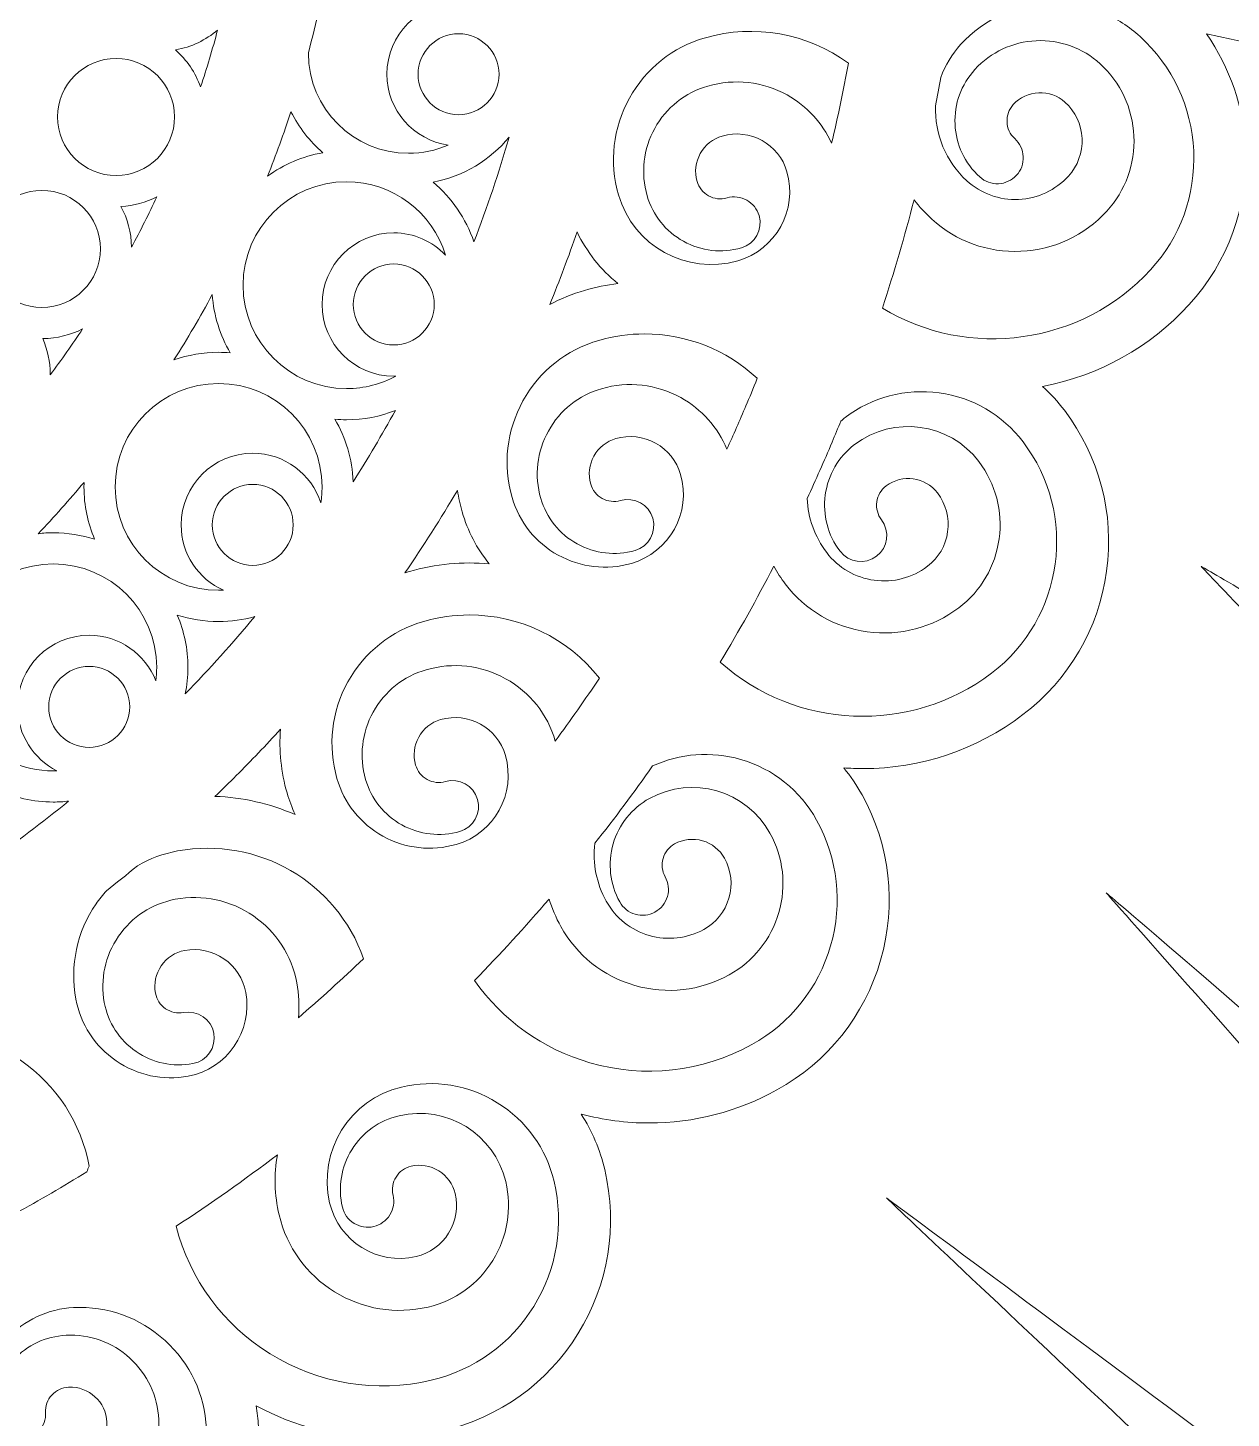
# Model space of a CAD drawing. Header units: millimetres. Extents: x -1647 to 2455, y -685 to 37.
# Drawn here: x 1346.9 to 1462.7, y -486.7 to -352.9 of the extents above; entities that cross this region are included whole.
import ezdxf

# ---------------------------------------------------------------- set-up
doc = ezdxf.new("R2010")
doc.units = ezdxf.units.MM
doc.header["$MEASUREMENT"] = 0
doc.layers.add('Layer 5', color=7, linetype='Continuous')

msp = doc.modelspace()

# ---------------------------------------------------------------- linework, layer by layer
at = {"layer": 'Layer 5', "lineweight": 0}
for points, knots in [([(1383.56, -345.77), (1387.63, -345.77), (1391.12, -348.31), (1392.52, -351.89), (1391.37, -351.02), (1389.94, -350.5), (1388.39, -350.5), (1384.59, -350.5), (1381.5, -353.59), (1381.5, -357.39), (1381.5, -360.86), (1384.07, -363.72), (1387.39, -364.21), (1386.22, -364.72), (1384.92, -365), (1383.56, -365), (1378.26, -365), (1373.94, -360.69), (1373.94, -355.38), (1373.94, -355.37), (1373.94, -355.35), (1373.94, -355.34), (1374.33, -353.9), (1374.69, -352.44), (1375.01, -350.98), (1376.62, -347.89), (1379.85, -345.77), (1383.56, -345.77)], [0, 0, 0, 0, 1, 1, 1, 2, 2, 2, 3, 3, 3, 4, 4, 4, 5, 5, 5, 6, 6, 6, 7, 7, 7, 8, 8, 8, 9, 9, 9, 9]), ([(1429.17, -379.89), (1430.3, -376.45), (1431.32, -372.96), (1432.22, -369.48), (1432.73, -370.14), (1433.3, -370.76), (1433.92, -371.33), (1436.27, -373.47), (1439.32, -374.58), (1442.5, -374.43), (1445.68, -374.29), (1448.62, -372.91), (1450.76, -370.57), (1452.57, -368.59), (1453.49, -366.02), (1453.37, -363.35), (1453.25, -360.67), (1452.1, -358.2), (1450.12, -356.39), (1448.43, -354.85), (1446.25, -354.07), (1443.98, -354.17), (1441.7, -354.27), (1439.61, -355.26), (1438.07, -356.94), (1436.75, -358.38), (1436.07, -360.25), (1436.16, -362.21), (1436.25, -364.16), (1437.09, -365.96), (1438.54, -367.28), (1439.03, -367.73), (1439.67, -367.96), (1440.34, -367.93), (1441, -367.9), (1441.62, -367.61), (1442.07, -367.12), (1442.52, -366.63), (1442.75, -365.99), (1442.72, -365.32), (1442.69, -364.66), (1442.4, -364.04), (1441.91, -363.59), (1441.45, -363.17), (1441.18, -362.6), (1441.16, -361.98), (1441.13, -361.36), (1441.34, -360.77), (1441.76, -360.31), (1442.4, -359.61), (1443.27, -359.21), (1444.21, -359.17), (1445.14, -359.12), (1446.05, -359.45), (1446.74, -360.08), (1447.74, -360.99), (1448.32, -362.23), (1448.38, -363.57), (1448.44, -364.92), (1447.97, -366.2), (1447.07, -367.2), (1445.82, -368.56), (1444.12, -369.36), (1442.27, -369.44), (1440.43, -369.53), (1438.66, -368.88), (1437.29, -367.64), (1435.27, -365.79), (1434.18, -363.17), (1434.29, -360.42), (1434.46, -359.53), (1434.64, -358.62), (1434.8, -357.71), (1435.22, -356.53), (1435.86, -355.46), (1436.7, -354.54), (1438.97, -352.05), (1442.21, -350.61), (1445.59, -350.57), (1447.14, -350.86), (1448.74, -351.17), (1450.4, -351.5), (1451.71, -352.04), (1452.91, -352.8), (1453.96, -353.76), (1457.09, -356.62), (1458.92, -360.53), (1459.12, -364.77), (1459.31, -369.01), (1457.84, -373.08), (1454.97, -376.21), (1448.4, -383.41), (1437.43, -384.93), (1429.17, -379.89)], [0, 0, 0, 0, 1, 1, 1, 2, 2, 2, 3, 3, 3, 4, 4, 4, 5, 5, 5, 6, 6, 6, 7, 7, 7, 8, 8, 8, 9, 9, 9, 10, 10, 10, 11, 11, 11, 12, 12, 12, 13, 13, 13, 14, 14, 14, 15, 15, 15, 16, 16, 16, 17, 17, 17, 18, 18, 18, 19, 19, 19, 20, 20, 20, 21, 21, 21, 22, 22, 22, 23, 23, 23, 24, 24, 24, 25, 25, 25, 26, 26, 26, 27, 27, 27, 28, 28, 28, 29, 29, 29, 30, 30, 30, 31, 31, 31, 31]), ([(1365.21, -353.14), (1364.72, -354.99), (1364.17, -356.82), (1363.57, -358.62), (1363.08, -357.24), (1362.24, -356.01), (1361.16, -355.05), (1362.69, -354.78), (1364.08, -354.11), (1365.21, -353.14)], [0, 0, 0, 0, 1, 1, 1, 2, 2, 2, 3, 3, 3, 3]), ([(1404.83, -359.71), (1406.41, -356.85), (1409, -354.78), (1412.14, -353.88), (1416.85, -352.53), (1421.95, -353.44), (1425.91, -356.33), (1425.43, -358.92), (1424.89, -361.5), (1424.29, -364.04), (1423.41, -362.08), (1421.92, -360.46), (1420.01, -359.39), (1417.66, -358.1), (1414.95, -357.79), (1412.37, -358.53), (1410.19, -359.16), (1408.37, -360.61), (1407.27, -362.6), (1406.17, -364.59), (1405.91, -366.9), (1406.54, -369.09), (1407.08, -370.96), (1408.32, -372.52), (1410.03, -373.47), (1411.74, -374.41), (1413.72, -374.64), (1415.6, -374.1), (1416.92, -373.72), (1417.69, -372.33), (1417.31, -371), (1417.13, -370.36), (1416.7, -369.83), (1416.12, -369.51), (1415.53, -369.18), (1414.86, -369.11), (1414.22, -369.29), (1413.62, -369.46), (1412.99, -369.39), (1412.45, -369.09), (1411.91, -368.79), (1411.52, -368.3), (1411.34, -367.7), (1411.08, -366.8), (1411.19, -365.84), (1411.65, -365.02), (1412.1, -364.2), (1412.85, -363.6), (1413.76, -363.34), (1416.43, -362.57), (1419.22, -364.12), (1419.99, -366.78), (1421.04, -370.45), (1418.92, -374.29), (1415.25, -375.34), (1410.34, -376.76), (1405.19, -373.91), (1403.78, -369), (1403.78, -369), (1403.78, -369), (1403.78, -369), (1402.88, -365.86), (1403.25, -362.56), (1404.83, -359.71)], [0, 0, 0, 0, 1, 1, 1, 2, 2, 2, 3, 3, 3, 4, 4, 4, 5, 5, 5, 6, 6, 6, 7, 7, 7, 8, 8, 8, 9, 9, 9, 10, 10, 10, 11, 11, 11, 12, 12, 12, 13, 13, 13, 14, 14, 14, 15, 15, 15, 16, 16, 16, 17, 17, 17, 18, 18, 18, 19, 19, 19, 20, 20, 20, 21, 21, 21, 21]), ([(1491.53, -509.98), (1489.81, -510.39), (1488.48, -509.99), (1486.94, -508.61), (1482.51, -504.65), (1429.56, -465.51), (1429.56, -465.51), (1429.56, -465.51), (1471.46, -505.15), (1478, -510.83), (1478.98, -511.67), (1478.98, -511.67), (1478.52, -512.41), (1478.23, -512.88), (1478, -513.33), (1477.77, -513.77), (1477.53, -514.25), (1477.28, -514.75), (1477.07, -514.98), (1465.27, -528.03), (1452.22, -534.12), (1437.15, -533.6), (1433.44, -533.47), (1430.34, -532.54), (1427.67, -530.77), (1426.97, -530.18), (1426.29, -529.6), (1425.64, -529.02), (1425, -528.44), (1384.86, -496.01), (1384.86, -496.01), (1384.86, -496.01), (1415.78, -530.58), (1417.6, -532.53), (1414.32, -534.75), (1410.68, -536.12), (1406.24, -536.82), (1399.07, -537.95), (1392.11, -536.58), (1384.74, -535.13), (1384.73, -535.13), (1384.71, -535.12), (1384.7, -535.12), (1384.69, -535.12), (1384.68, -535.12), (1384.67, -535.11), (1382.86, -534.76), (1380.98, -534.39), (1379.12, -534.06), (1371.19, -532.68), (1364.73, -528.81), (1358.78, -521.89), (1355.82, -518.43), (1351.2, -513.44), (1347.34, -509.33), (1347.98, -509.34), (1348.62, -509.34), (1349.24, -509.31), (1354.82, -509.04), (1359.96, -506.62), (1363.71, -502.5), (1367.47, -498.37), (1369.39, -493.02), (1369.13, -487.45), (1369.1, -486.8), (1369.03, -486.15), (1368.93, -485.51), (1372.66, -487.53), (1376.81, -488.6), (1381.06, -488.6), (1383.02, -488.6), (1384.98, -488.37), (1386.9, -487.91), (1392.34, -486.63), (1396.95, -483.32), (1399.88, -478.57), (1402.82, -473.82), (1403.73, -468.22), (1402.45, -462.79), (1402, -460.88), (1401.24, -459.07), (1400.2, -457.45), (1402.33, -458.01), (1404.52, -458.3), (1406.74, -458.3), (1411.02, -458.3), (1415.27, -457.2), (1419.02, -455.12), (1423.91, -452.43), (1427.45, -447.99), (1429, -442.63), (1430.55, -437.26), (1429.91, -431.62), (1427.21, -426.73), (1426.7, -425.81), (1426.11, -424.94), (1425.45, -424.13), (1426.07, -424.17), (1426.68, -424.2), (1427.3, -424.2), (1432.9, -424.2), (1438.23, -422.4), (1442.69, -419.01), (1447.13, -415.64), (1449.99, -410.73), (1450.74, -405.2), (1451.5, -399.66), (1450.05, -394.17), (1446.68, -389.73), (1446.05, -388.9), (1445.35, -388.13), (1444.58, -387.43), (1449.99, -386.41), (1454.93, -383.68), (1458.67, -379.58), (1462.43, -375.46), (1464.36, -370.12), (1464.11, -364.55), (1463.93, -360.57), (1462.61, -356.74), (1460.35, -353.51), (1473.06, -356.2), (1484.42, -359.1), (1495.86, -362.56), (1499.35, -366.66), (1502.27, -371.35), (1504.32, -376.14), (1505.51, -378.93), (1506.45, -381.83), (1507.11, -384.77), (1507.28, -385.51), (1507.44, -386.3), (1507.58, -387.14), (1499.85, -383.49), (1473.73, -376.26), (1473.73, -376.26), (1473.73, -376.26), (1487.31, -384.94), (1492.55, -387.78), (1497.36, -390.4), (1505.38, -394.77), (1511.49, -398.45), (1514.15, -401.79), (1518.58, -408.29), (1519.37, -415.12), (1519.79, -418.8), (1518.49, -422.6), (1515.86, -425.43), (1490.17, -402.86), (1464.66, -390.26), (1464.66, -390.26), (1464.66, -390.26), (1490.56, -415.95), (1503.85, -427.12), (1510.94, -433.08), (1514.11, -439.89), (1513.37, -448.86), (1512.76, -448.2), (1512.13, -447.56), (1511.53, -446.9), (1486.55, -419.17), (1459.84, -404.76), (1459.84, -404.76), (1459.84, -404.76), (1493.55, -439.89), (1504.37, -451.64), (1505.55, -452.92), (1506.73, -454.2), (1507.91, -455.48), (1508.57, -456.2), (1509.25, -456.98), (1509.92, -457.75), (1511.23, -459.25), (1512.57, -460.8), (1514.1, -462.22), (1515.77, -463.78), (1516.41, -465.49), (1516.17, -467.74), (1516.1, -468.49), (1516.02, -469.23), (1515.95, -469.99), (1515.64, -473.09), (1515.33, -476.29), (1514.52, -479.16), (1514.02, -480.94), (1512.75, -482.96), (1510.95, -484.85), (1509.02, -486.88), (1508.33, -486.97), (1508.32, -486.97), (1508.25, -486.96), (1507.19, -487), (1505.42, -484.83), (1499.91, -478.1), (1450.71, -436.16), (1450.71, -436.16), (1450.71, -436.16), (1466.17, -453.6), (1466.97, -454.59), (1467.15, -454.82), (1467.52, -455.21), (1469.75, -457.56), (1476.78, -464.95), (1495.45, -484.59), (1504.34, -496.04), (1506.23, -498.49), (1506.22, -499.75), (1504.29, -502.19), (1501.19, -506.08), (1496.9, -508.71), (1491.53, -509.98)], [0, 0, 0, 0, 1, 1, 1, 2, 2, 2, 3, 3, 3, 4, 4, 4, 5, 5, 5, 6, 6, 6, 7, 7, 7, 8, 8, 8, 9, 9, 9, 10, 10, 10, 11, 11, 11, 12, 12, 12, 13, 13, 13, 14, 14, 14, 15, 15, 15, 16, 16, 16, 17, 17, 17, 18, 18, 18, 19, 19, 19, 20, 20, 20, 21, 21, 21, 22, 22, 22, 23, 23, 23, 24, 24, 24, 25, 25, 25, 26, 26, 26, 27, 27, 27, 28, 28, 28, 29, 29, 29, 30, 30, 30, 31, 31, 31, 32, 32, 32, 33, 33, 33, 34, 34, 34, 35, 35, 35, 36, 36, 36, 37, 37, 37, 38, 38, 38, 39, 39, 39, 40, 40, 40, 41, 41, 41, 42, 42, 42, 43, 43, 43, 44, 44, 44, 45, 45, 45, 46, 46, 46, 47, 47, 47, 48, 48, 48, 49, 49, 49, 50, 50, 50, 51, 51, 51, 52, 52, 52, 53, 53, 53, 54, 54, 54, 55, 55, 55, 56, 56, 56, 57, 57, 57, 58, 58, 58, 59, 59, 59, 60, 60, 60, 61, 61, 61, 62, 62, 62, 63, 63, 63, 64, 64, 64, 65, 65, 65, 66, 66, 66, 67, 67, 67, 68, 68, 68, 69, 69, 69, 70, 70, 70, 70]), ([(1388.39, -361.29), (1386.25, -361.29), (1384.5, -359.54), (1384.5, -357.39), (1384.5, -355.25), (1386.25, -353.5), (1388.39, -353.5), (1390.54, -353.5), (1392.29, -355.25), (1392.29, -357.39), (1392.29, -359.54), (1390.54, -361.29), (1388.39, -361.29)], [0, 0, 0, 0, 1, 1, 1, 2, 2, 2, 3, 3, 3, 4, 4, 4, 4]), ([(1355.44, -355.87), (1358.54, -355.87), (1361.07, -358.4), (1361.07, -361.5), (1361.07, -364.61), (1358.54, -367.14), (1355.44, -367.14), (1352.33, -367.14), (1349.81, -364.61), (1349.81, -361.5), (1349.81, -358.4), (1352.33, -355.87), (1355.44, -355.87)], [0, 0, 0, 0, 1, 1, 1, 2, 2, 2, 3, 3, 3, 4, 4, 4, 4]), ([(1375.33, -364.94), (1373.38, -365.29), (1371.57, -366.08), (1370.02, -367.2), (1370.83, -365.16), (1371.58, -363.09), (1372.27, -361), (1373.02, -362.51), (1374.07, -363.85), (1375.33, -364.94)], [0, 0, 0, 0, 1, 1, 1, 2, 2, 2, 3, 3, 3, 3]), ([(1393.27, -363.44), (1392.28, -366.84), (1391.14, -370.2), (1389.87, -373.52), (1389.1, -371.26), (1387.73, -369.28), (1385.94, -367.78), (1388.86, -367.22), (1391.43, -365.65), (1393.27, -363.44)], [0, 0, 0, 0, 1, 1, 1, 2, 2, 2, 3, 3, 3, 3]), ([(1377.61, -367.74), (1382.09, -367.74), (1385.89, -370.71), (1387.13, -374.79), (1385.88, -373.48), (1384.11, -372.65), (1382.15, -372.65), (1378.35, -372.65), (1375.26, -375.74), (1375.26, -379.55), (1375.26, -383.35), (1378.35, -386.44), (1382.15, -386.44), (1382.22, -386.44), (1382.29, -386.43), (1382.37, -386.43), (1380.95, -387.2), (1379.33, -387.64), (1377.61, -387.64), (1372.12, -387.64), (1367.66, -383.18), (1367.66, -377.69), (1367.66, -372.2), (1372.12, -367.74), (1377.61, -367.74)], [0, 0, 0, 0, 1, 1, 1, 2, 2, 2, 3, 3, 3, 4, 4, 4, 5, 5, 5, 6, 6, 6, 7, 7, 7, 8, 8, 8, 8]), ([(1353.94, -374.2), (1353.94, -377.3), (1351.41, -379.83), (1348.31, -379.83), (1345.2, -379.83), (1342.68, -377.3), (1342.68, -374.2), (1342.68, -371.09), (1345.2, -368.57), (1348.31, -368.57), (1351.41, -368.57), (1353.94, -371.09), (1353.94, -374.2)], [0, 0, 0, 0, 1, 1, 1, 2, 2, 2, 3, 3, 3, 4, 4, 4, 4]), ([(1359.36, -369.19), (1358.6, -370.82), (1357.79, -372.44), (1356.93, -374.03), (1356.91, -372.62), (1356.54, -371.29), (1355.91, -370.12), (1357.15, -370.05), (1358.32, -369.72), (1359.36, -369.19)], [0, 0, 0, 0, 1, 1, 1, 2, 2, 2, 3, 3, 3, 3]), ([(1403.73, -377.53), (1402.65, -377.67), (1401.58, -377.89), (1400.52, -378.19), (1399.35, -378.53), (1398.23, -378.98), (1397.17, -379.55), (1398.1, -377.26), (1398.99, -374.92), (1399.8, -372.57), (1400.72, -374.49), (1402.07, -376.19), (1403.73, -377.53)], [0, 0, 0, 0, 1, 1, 1, 2, 2, 2, 3, 3, 3, 4, 4, 4, 4]), ([(1382.15, -383.44), (1380.01, -383.44), (1378.26, -381.69), (1378.26, -379.55), (1378.26, -377.4), (1380.01, -375.65), (1382.15, -375.65), (1384.3, -375.65), (1386.05, -377.4), (1386.05, -379.55), (1386.05, -381.69), (1384.3, -383.44), (1382.15, -383.44)], [0, 0, 0, 0, 1, 1, 1, 2, 2, 2, 3, 3, 3, 4, 4, 4, 4]), ([(1364.69, -378.6), (1364.84, -380.63), (1365.45, -382.53), (1366.42, -384.2), (1366.05, -384.17), (1365.68, -384.15), (1365.31, -384.15), (1363.8, -384.15), (1362.36, -384.41), (1361.01, -384.88), (1362.32, -382.83), (1363.54, -380.73), (1364.69, -378.6)], [0, 0, 0, 0, 1, 1, 1, 2, 2, 2, 3, 3, 3, 4, 4, 4, 4]), ([(1348.39, -382.83), (1349.77, -382.81), (1351.07, -382.48), (1352.22, -381.89), (1351.23, -383.38), (1350.19, -384.86), (1349.11, -386.3), (1349.11, -386.29), (1349.11, -386.28), (1349.11, -386.27), (1349.11, -385.05), (1348.85, -383.88), (1348.39, -382.83)], [0, 0, 0, 0, 1, 1, 1, 2, 2, 2, 3, 3, 3, 4, 4, 4, 4]), ([(1396.3, -398.2), (1396.85, -400.08), (1398.09, -401.64), (1399.8, -402.58), (1401.51, -403.53), (1403.49, -403.75), (1405.37, -403.21), (1406.69, -402.83), (1407.45, -401.45), (1407.08, -400.12), (1406.7, -398.79), (1405.31, -398.03), (1403.98, -398.41), (1403.39, -398.58), (1402.76, -398.51), (1402.22, -398.21), (1401.67, -397.91), (1401.28, -397.41), (1401.11, -396.82), (1400.85, -395.91), (1400.96, -394.96), (1401.41, -394.13), (1401.87, -393.31), (1402.62, -392.71), (1403.52, -392.45), (1404.81, -392.08), (1406.17, -392.24), (1407.35, -392.89), (1408.53, -393.54), (1409.38, -394.61), (1409.75, -395.9), (1410.81, -399.56), (1408.68, -403.4), (1405.02, -404.46), (1402.64, -405.14), (1400.14, -404.86), (1397.97, -403.66), (1395.8, -402.46), (1394.23, -400.49), (1393.54, -398.11), (1392.64, -394.98), (1393.01, -391.68), (1394.59, -388.82), (1396.17, -385.97), (1398.77, -383.9), (1401.9, -383), (1403.35, -382.58), (1404.82, -382.38), (1406.29, -382.38), (1410.26, -382.38), (1414.15, -383.87), (1417.13, -386.65), (1416.74, -387.63), (1416.39, -388.49), (1416.04, -389.3), (1415.45, -390.69), (1414.84, -392.09), (1414.2, -393.48), (1413.34, -391.37), (1411.8, -389.63), (1409.77, -388.51), (1407.43, -387.21), (1404.72, -386.91), (1402.14, -387.65), (1399.95, -388.28), (1398.14, -389.72), (1397.04, -391.72), (1395.93, -393.71), (1395.67, -396.01), (1396.3, -398.2)], [0, 0, 0, 0, 1, 1, 1, 2, 2, 2, 3, 3, 3, 4, 4, 4, 5, 5, 5, 6, 6, 6, 7, 7, 7, 8, 8, 8, 9, 9, 9, 10, 10, 10, 11, 11, 11, 12, 12, 12, 13, 13, 13, 14, 14, 14, 15, 15, 15, 16, 16, 16, 17, 17, 17, 18, 18, 18, 19, 19, 19, 20, 20, 20, 21, 21, 21, 22, 22, 22, 23, 23, 23, 23]), ([(1365.31, -387.15), (1370.79, -387.15), (1375.26, -391.61), (1375.26, -397.1), (1375.26, -397.62), (1375.22, -398.13), (1375.14, -398.62), (1374.24, -395.86), (1371.65, -393.86), (1368.59, -393.86), (1364.79, -393.86), (1361.7, -396.95), (1361.7, -400.76), (1361.7, -403.55), (1363.37, -405.96), (1365.77, -407.04), (1365.62, -407.05), (1365.46, -407.05), (1365.31, -407.05), (1359.82, -407.05), (1355.35, -402.59), (1355.35, -397.1), (1355.35, -391.61), (1359.82, -387.15), (1365.31, -387.15)], [0, 0, 0, 0, 1, 1, 1, 2, 2, 2, 3, 3, 3, 4, 4, 4, 5, 5, 5, 6, 6, 6, 7, 7, 7, 8, 8, 8, 8]), ([(1413.57, -413.96), (1415.37, -410.96), (1417.1, -407.87), (1418.72, -404.74), (1419.05, -405.33), (1419.42, -405.9), (1419.83, -406.44), (1421.76, -408.98), (1424.56, -410.61), (1427.71, -411.04), (1430.87, -411.47), (1434, -410.64), (1436.53, -408.72), (1438.67, -407.1), (1440.04, -404.74), (1440.4, -402.09), (1440.77, -399.43), (1440.07, -396.79), (1438.45, -394.66), (1435.61, -390.91), (1430.25, -390.18), (1426.5, -393.03), (1424.94, -394.21), (1423.94, -395.93), (1423.68, -397.87), (1423.41, -399.81), (1423.92, -401.73), (1425.1, -403.29), (1425.94, -404.38), (1427.51, -404.6), (1428.61, -403.77), (1429.7, -402.93), (1429.92, -401.36), (1429.08, -400.26), (1428.71, -399.77), (1428.55, -399.16), (1428.63, -398.54), (1428.72, -397.93), (1429.03, -397.38), (1429.53, -397.01), (1431.08, -395.83), (1433.29, -396.14), (1434.47, -397.68), (1435.28, -398.75), (1435.63, -400.08), (1435.45, -401.41), (1435.27, -402.74), (1434.58, -403.92), (1433.51, -404.74), (1432.04, -405.86), (1430.22, -406.33), (1428.39, -406.08), (1426.56, -405.83), (1424.93, -404.89), (1423.81, -403.42), (1422.66, -401.9), (1422.01, -400.1), (1421.94, -398.2), (1422.76, -396.42), (1423.57, -394.61), (1424.33, -392.81), (1424.62, -392.12), (1424.9, -391.44), (1425.18, -390.76), (1425.32, -390.63), (1425.46, -390.52), (1425.59, -390.42), (1428.18, -388.45), (1431.39, -387.61), (1434.63, -388.05), (1437.86, -388.49), (1440.73, -390.16), (1442.7, -392.76), (1448.01, -399.73), (1446.64, -409.73), (1439.67, -415.03), (1431.87, -420.95), (1420.8, -420.45), (1413.57, -413.96)], [0, 0, 0, 0, 1, 1, 1, 2, 2, 2, 3, 3, 3, 4, 4, 4, 5, 5, 5, 6, 6, 6, 7, 7, 7, 8, 8, 8, 9, 9, 9, 10, 10, 10, 11, 11, 11, 12, 12, 12, 13, 13, 13, 14, 14, 14, 15, 15, 15, 16, 16, 16, 17, 17, 17, 18, 18, 18, 19, 19, 19, 20, 20, 20, 21, 21, 21, 22, 22, 22, 23, 23, 23, 24, 24, 24, 25, 25, 25, 26, 26, 26, 26]), ([(1376.5, -390.59), (1376.86, -390.62), (1377.24, -390.64), (1377.61, -390.64), (1379.27, -390.64), (1380.85, -390.32), (1382.31, -389.75), (1381.02, -392.08), (1379.67, -394.37), (1378.25, -396.6), (1378.16, -394.42), (1377.54, -392.37), (1376.5, -390.59)], [0, 0, 0, 0, 1, 1, 1, 2, 2, 2, 3, 3, 3, 4, 4, 4, 4]), ([(1352.36, -396.66), (1352.36, -396.81), (1352.35, -396.95), (1352.35, -397.1), (1352.35, -398.89), (1352.72, -400.59), (1353.38, -402.14), (1352.12, -401.74), (1350.79, -401.51), (1349.4, -401.51), (1348.91, -401.51), (1348.43, -401.54), (1347.96, -401.6), (1349.48, -399.99), (1350.95, -398.34), (1352.36, -396.66)], [0, 0, 0, 0, 1, 1, 1, 2, 2, 2, 3, 3, 3, 4, 4, 4, 5, 5, 5, 5]), ([(1368.59, -404.65), (1366.44, -404.65), (1364.7, -402.9), (1364.7, -400.76), (1364.7, -398.61), (1366.44, -396.86), (1368.59, -396.86), (1370.74, -396.86), (1372.48, -398.61), (1372.48, -400.76), (1372.48, -402.9), (1370.74, -404.65), (1368.59, -404.65)], [0, 0, 0, 0, 1, 1, 1, 2, 2, 2, 3, 3, 3, 4, 4, 4, 4]), ([(1388.28, -397.44), (1388.39, -398.13), (1388.55, -398.82), (1388.74, -399.5), (1388.74, -399.5), (1388.74, -399.5), (1388.74, -399.5), (1389.27, -401.34), (1390.15, -403.03), (1391.34, -404.5), (1388.77, -404.27), (1386.17, -404.51), (1383.67, -405.23), (1383.52, -405.28), (1383.37, -405.32), (1383.23, -405.37), (1385, -402.79), (1386.69, -400.14), (1388.28, -397.44)], [0, 0, 0, 0, 1, 1, 1, 2, 2, 2, 3, 3, 3, 4, 4, 4, 5, 5, 5, 6, 6, 6, 6]), ([(1349.4, -404.51), (1354.89, -404.51), (1359.35, -408.98), (1359.35, -414.47), (1359.35, -414.91), (1359.32, -415.34), (1359.27, -415.76), (1358.26, -413.19), (1355.77, -411.37), (1352.85, -411.37), (1349.05, -411.37), (1345.96, -414.46), (1345.96, -418.26), (1345.96, -420.95), (1347.51, -423.27), (1349.75, -424.41), (1349.64, -424.42), (1349.52, -424.42), (1349.4, -424.42), (1346.44, -424.42), (1343.78, -423.12), (1341.95, -421.06), (1341.67, -420.63), (1341.36, -420.22), (1341.03, -419.83), (1340.03, -418.28), (1339.45, -416.44), (1339.45, -414.47), (1339.45, -408.98), (1343.91, -404.51), (1349.4, -404.51)], [0, 0, 0, 0, 1, 1, 1, 2, 2, 2, 3, 3, 3, 4, 4, 4, 5, 5, 5, 6, 6, 6, 7, 7, 7, 8, 8, 8, 9, 9, 9, 10, 10, 10, 10]), ([(1368.78, -409.58), (1366.66, -412.13), (1364.43, -414.61), (1362.1, -417.01), (1362.27, -416.19), (1362.35, -415.34), (1362.35, -414.47), (1362.35, -412.68), (1361.99, -410.98), (1361.33, -409.43), (1362.59, -409.83), (1363.92, -410.05), (1365.31, -410.05), (1366.51, -410.05), (1367.67, -409.88), (1368.78, -409.58)], [0, 0, 0, 0, 1, 1, 1, 2, 2, 2, 3, 3, 3, 4, 4, 4, 5, 5, 5, 5]), ([(1377.74, -415.86), (1379.32, -413.01), (1381.91, -410.94), (1385.05, -410.04), (1386.49, -409.62), (1387.96, -409.42), (1389.42, -409.42), (1394.23, -409.42), (1398.89, -411.61), (1401.94, -415.5), (1400.59, -417.53), (1399.16, -419.56), (1397.7, -421.55), (1396.96, -418.98), (1395.26, -416.85), (1392.92, -415.55), (1390.57, -414.25), (1387.86, -413.95), (1385.29, -414.69), (1383.1, -415.32), (1381.29, -416.76), (1380.18, -418.76), (1379.08, -420.75), (1378.82, -423.05), (1379.45, -425.24), (1379.99, -427.12), (1381.23, -428.68), (1382.94, -429.62), (1384.66, -430.57), (1386.63, -430.79), (1388.51, -430.25), (1389.83, -429.87), (1390.6, -428.49), (1390.22, -427.16), (1389.84, -425.84), (1388.45, -425.07), (1387.13, -425.45), (1386.53, -425.62), (1385.91, -425.55), (1385.36, -425.25), (1384.82, -424.95), (1384.43, -424.46), (1384.26, -423.86), (1384, -422.95), (1384.1, -422), (1384.56, -421.18), (1385.01, -420.35), (1385.76, -419.75), (1386.67, -419.49), (1389.33, -418.73), (1392.13, -420.27), (1392.9, -422.94), (1393.95, -426.61), (1391.83, -430.45), (1388.17, -431.5), (1385.79, -432.18), (1383.29, -431.9), (1381.12, -430.7), (1378.95, -429.5), (1377.37, -427.53), (1376.69, -425.15), (1375.79, -422.02), (1376.16, -418.72), (1377.74, -415.86)], [0, 0, 0, 0, 1, 1, 1, 2, 2, 2, 3, 3, 3, 4, 4, 4, 5, 5, 5, 6, 6, 6, 7, 7, 7, 8, 8, 8, 9, 9, 9, 10, 10, 10, 11, 11, 11, 12, 12, 12, 13, 13, 13, 14, 14, 14, 15, 15, 15, 16, 16, 16, 17, 17, 17, 18, 18, 18, 19, 19, 19, 20, 20, 20, 21, 21, 21, 21]), ([(1348.96, -418.26), (1348.96, -416.12), (1350.7, -414.37), (1352.85, -414.37), (1355, -414.37), (1356.75, -416.12), (1356.75, -418.26), (1356.75, -420.41), (1355, -422.16), (1352.85, -422.16), (1350.7, -422.16), (1348.96, -420.41), (1348.96, -418.26)], [0, 0, 0, 0, 1, 1, 1, 2, 2, 2, 3, 3, 3, 4, 4, 4, 4]), ([(1371.89, -426.54), (1371.89, -426.54), (1371.89, -426.54), (1371.89, -426.54), (1372.09, -427.26), (1372.36, -427.96), (1372.67, -428.63), (1370.23, -427.56), (1367.61, -426.96), (1364.95, -426.88), (1365.67, -426.19), (1366.35, -425.53), (1367, -424.88), (1368.44, -423.44), (1369.87, -421.95), (1371.26, -420.42), (1371.1, -422.46), (1371.31, -424.53), (1371.89, -426.54)], [0, 0, 0, 0, 1, 1, 1, 2, 2, 2, 3, 3, 3, 4, 4, 4, 5, 5, 5, 6, 6, 6, 6]), ([(1389.93, -444.58), (1392.4, -442.05), (1394.8, -439.42), (1397.1, -436.75), (1397.38, -437.65), (1397.76, -438.53), (1398.23, -439.38), (1399.77, -442.17), (1402.3, -444.19), (1405.36, -445.07), (1408.42, -445.95), (1411.63, -445.59), (1414.42, -444.05), (1416.77, -442.75), (1418.47, -440.62), (1419.21, -438.05), (1419.95, -435.47), (1419.65, -432.76), (1418.35, -430.42), (1416.08, -426.3), (1410.88, -424.8), (1406.77, -427.07), (1405.06, -428.02), (1403.81, -429.57), (1403.27, -431.45), (1402.73, -433.33), (1402.95, -435.31), (1403.9, -437.02), (1404.22, -437.61), (1404.75, -438.03), (1405.39, -438.22), (1406.04, -438.4), (1406.71, -438.32), (1407.29, -438), (1407.88, -437.68), (1408.3, -437.15), (1408.49, -436.51), (1408.67, -435.86), (1408.6, -435.19), (1408.27, -434.61), (1407.97, -434.06), (1407.9, -433.44), (1408.08, -432.84), (1408.25, -432.24), (1408.64, -431.75), (1409.18, -431.45), (1410.01, -430.99), (1410.96, -430.89), (1411.87, -431.15), (1412.77, -431.41), (1413.52, -432.01), (1413.98, -432.83), (1414.63, -434.01), (1414.78, -435.37), (1414.41, -436.66), (1414.03, -437.95), (1413.18, -439.02), (1412, -439.67), (1410.39, -440.56), (1408.52, -440.77), (1406.74, -440.26), (1404.97, -439.75), (1403.5, -438.58), (1402.6, -436.96), (1401.65, -435.24), (1401.28, -433.32), (1401.51, -431.39), (1403.42, -428.97), (1405.29, -426.47), (1407.06, -423.95), (1409.71, -422.73), (1412.71, -422.51), (1415.53, -423.32), (1418.66, -424.22), (1421.26, -426.29), (1422.84, -429.15), (1424.89, -432.87), (1425.37, -437.16), (1424.19, -441.24), (1423.02, -445.32), (1420.32, -448.69), (1416.61, -450.75), (1411.81, -453.39), (1406.28, -454.02), (1401.02, -452.5), (1396.51, -451.2), (1392.61, -448.4), (1389.93, -444.58)], [0, 0, 0, 0, 1, 1, 1, 2, 2, 2, 3, 3, 3, 4, 4, 4, 5, 5, 5, 6, 6, 6, 7, 7, 7, 8, 8, 8, 9, 9, 9, 10, 10, 10, 11, 11, 11, 12, 12, 12, 13, 13, 13, 14, 14, 14, 15, 15, 15, 16, 16, 16, 17, 17, 17, 18, 18, 18, 19, 19, 19, 20, 20, 20, 21, 21, 21, 22, 22, 22, 23, 23, 23, 24, 24, 24, 25, 25, 25, 26, 26, 26, 27, 27, 27, 28, 28, 28, 29, 29, 29, 29]), ([(1343.14, -433.18), (1343.77, -431.65), (1344.12, -429.98), (1344.12, -428.22), (1344.12, -427.54), (1344.07, -426.87), (1343.97, -426.22), (1345.62, -426.99), (1347.46, -427.42), (1349.4, -427.42), (1349.9, -427.42), (1350.39, -427.39), (1350.87, -427.33), (1348.37, -429.38), (1345.78, -431.33), (1343.14, -433.18)], [0, 0, 0, 0, 1, 1, 1, 2, 2, 2, 3, 3, 3, 4, 4, 4, 5, 5, 5, 5]), ([(1353.52, -437.22), (1353.82, -436.78), (1354.16, -436.36), (1354.52, -435.95), (1355.46, -435.22), (1356.43, -434.43), (1357.49, -433.55), (1358.68, -432.86), (1359.99, -432.38), (1361.36, -432.13), (1361.36, -432.13), (1361.36, -432.13), (1361.36, -432.13), (1369.09, -430.7), (1376.67, -435.13), (1379.25, -442.49), (1377.2, -444.44), (1375.1, -446.35), (1372.98, -448.17), (1373.09, -447.06), (1373.04, -445.93), (1372.84, -444.82), (1372.35, -442.19), (1370.86, -439.9), (1368.65, -438.38), (1366.45, -436.86), (1363.78, -436.29), (1361.14, -436.78), (1358.9, -437.2), (1356.96, -438.46), (1355.67, -440.34), (1354.38, -442.21), (1353.9, -444.48), (1354.31, -446.72), (1354.67, -448.64), (1355.75, -450.31), (1357.36, -451.42), (1358.98, -452.53), (1360.92, -452.94), (1362.84, -452.59), (1364.19, -452.34), (1365.09, -451.03), (1364.85, -449.67), (1364.6, -448.32), (1363.29, -447.42), (1361.93, -447.67), (1361.33, -447.78), (1360.71, -447.65), (1360.2, -447.3), (1359.68, -446.95), (1359.34, -446.42), (1359.23, -445.81), (1359.06, -444.88), (1359.26, -443.94), (1359.79, -443.17), (1360.32, -442.39), (1361.13, -441.87), (1362.05, -441.7), (1363.37, -441.46), (1364.71, -441.74), (1365.82, -442.5), (1366.93, -443.26), (1367.68, -444.41), (1367.92, -445.73), (1368.61, -449.48), (1366.13, -453.1), (1362.38, -453.79), (1359.95, -454.24), (1357.48, -453.72), (1355.44, -452.31), (1353.4, -450.91), (1352.02, -448.8), (1351.57, -446.37), (1350.98, -443.16), (1351.67, -439.91), (1353.52, -437.22)], [0, 0, 0, 0, 1, 1, 1, 2, 2, 2, 3, 3, 3, 4, 4, 4, 5, 5, 5, 6, 6, 6, 7, 7, 7, 8, 8, 8, 9, 9, 9, 10, 10, 10, 11, 11, 11, 12, 12, 12, 13, 13, 13, 14, 14, 14, 15, 15, 15, 16, 16, 16, 17, 17, 17, 18, 18, 18, 19, 19, 19, 20, 20, 20, 21, 21, 21, 22, 22, 22, 23, 23, 23, 24, 24, 24, 25, 25, 25, 25]), ([(1326.49, -454.81), (1328.34, -452.12), (1331.12, -450.32), (1334.33, -449.72), (1335.31, -449.54), (1336.28, -449.45), (1337.25, -449.45), (1340.43, -449.45), (1343.54, -450.41), (1346.23, -452.26), (1349.72, -454.66), (1352.08, -458.28), (1352.85, -462.44), (1352.77, -462.63), (1352.7, -462.82), (1352.63, -463.01), (1350.38, -464.39), (1348.08, -465.73), (1345.76, -466.99), (1346.08, -465.49), (1346.1, -463.94), (1345.81, -462.41), (1345.32, -459.78), (1343.84, -457.49), (1341.63, -455.97), (1339.42, -454.45), (1336.75, -453.89), (1334.12, -454.37), (1331.88, -454.79), (1329.93, -456.05), (1328.64, -457.93), (1327.35, -459.81), (1326.87, -462.07), (1327.29, -464.31), (1327.64, -466.23), (1328.73, -467.9), (1330.34, -469.01), (1331.95, -470.12), (1333.9, -470.53), (1335.82, -470.18), (1337.17, -469.93), (1338.07, -468.62), (1337.82, -467.26), (1337.7, -466.61), (1337.33, -466.04), (1336.78, -465.66), (1336.23, -465.28), (1335.56, -465.14), (1334.91, -465.26), (1334.3, -465.37), (1333.68, -465.24), (1333.17, -464.89), (1332.66, -464.54), (1332.32, -464.01), (1332.2, -463.4), (1332.03, -462.47), (1332.23, -461.53), (1332.76, -460.76), (1333.3, -459.98), (1334.1, -459.46), (1335.03, -459.29), (1337.76, -458.78), (1340.39, -460.59), (1340.89, -463.32), (1341.59, -467.07), (1339.1, -470.69), (1335.35, -471.39), (1335.35, -471.39), (1335.35, -471.39), (1335.35, -471.39), (1330.33, -472.31), (1325.48, -468.98), (1324.55, -463.96), (1323.95, -460.75), (1324.64, -457.5), (1326.49, -454.81)], [0, 0, 0, 0, 1, 1, 1, 2, 2, 2, 3, 3, 3, 4, 4, 4, 5, 5, 5, 6, 6, 6, 7, 7, 7, 8, 8, 8, 9, 9, 9, 10, 10, 10, 11, 11, 11, 12, 12, 12, 13, 13, 13, 14, 14, 14, 15, 15, 15, 16, 16, 16, 17, 17, 17, 18, 18, 18, 19, 19, 19, 20, 20, 20, 21, 21, 21, 22, 22, 22, 23, 23, 23, 24, 24, 24, 25, 25, 25, 25]), ([(1370.97, -461.36), (1370.62, -463.26), (1370.67, -465.22), (1371.13, -467.14), (1371.86, -470.24), (1373.75, -472.87), (1376.46, -474.54), (1379.17, -476.22), (1382.36, -476.74), (1385.46, -476.01), (1388.07, -475.39), (1390.28, -473.8), (1391.69, -471.52), (1393.1, -469.24), (1393.54, -466.55), (1392.93, -463.94), (1391.85, -459.37), (1387.25, -456.52), (1382.67, -457.6), (1380.77, -458.05), (1379.15, -459.21), (1378.12, -460.87), (1377.09, -462.53), (1376.77, -464.5), (1377.22, -466.4), (1377.38, -467.05), (1377.77, -467.6), (1378.34, -467.96), (1378.91, -468.31), (1379.58, -468.42), (1380.23, -468.26), (1380.88, -468.11), (1381.43, -467.71), (1381.78, -467.14), (1382.13, -466.58), (1382.24, -465.91), (1382.09, -465.26), (1381.95, -464.65), (1382.05, -464.03), (1382.38, -463.5), (1382.7, -462.97), (1383.21, -462.61), (1383.82, -462.46), (1384.73, -462.25), (1385.68, -462.4), (1386.48, -462.9), (1387.28, -463.39), (1387.84, -464.17), (1388.06, -465.09), (1388.37, -466.4), (1388.15, -467.75), (1387.44, -468.89), (1386.73, -470.03), (1385.62, -470.83), (1384.31, -471.14), (1380.6, -472.02), (1376.87, -469.71), (1375.99, -465.99), (1374.82, -461.02), (1377.92, -456.02), (1382.89, -454.84), (1386.07, -454.1), (1389.35, -454.63), (1392.12, -456.35), (1394.9, -458.06), (1396.84, -460.76), (1397.58, -463.93), (1398.56, -468.07), (1397.86, -472.33), (1395.63, -475.94), (1393.4, -479.55), (1389.89, -482.07), (1385.76, -483.05), (1380.44, -484.3), (1374.94, -483.4), (1370.28, -480.52), (1365.75, -477.71), (1362.54, -473.36), (1361.22, -468.23), (1364.54, -466.06), (1367.8, -463.76), (1370.97, -461.36)], [0, 0, 0, 0, 1, 1, 1, 2, 2, 2, 3, 3, 3, 4, 4, 4, 5, 5, 5, 6, 6, 6, 7, 7, 7, 8, 8, 8, 9, 9, 9, 10, 10, 10, 11, 11, 11, 12, 12, 12, 13, 13, 13, 14, 14, 14, 15, 15, 15, 16, 16, 16, 17, 17, 17, 18, 18, 18, 19, 19, 19, 20, 20, 20, 21, 21, 21, 22, 22, 22, 23, 23, 23, 24, 24, 24, 25, 25, 25, 26, 26, 26, 27, 27, 27, 27]), ([(1334.92, -482.21), (1336.03, -481.74), (1337.15, -481.26), (1338.27, -480.76), (1337.7, -482.43), (1337.45, -484.2), (1337.54, -486), (1337.69, -489.17), (1339.07, -492.1), (1341.42, -494.25), (1343.78, -496.39), (1346.83, -497.49), (1350, -497.34), (1355.53, -497.08), (1359.81, -492.37), (1359.55, -486.84), (1359.44, -484.56), (1358.45, -482.46), (1356.76, -480.92), (1355.08, -479.39), (1352.9, -478.61), (1350.63, -478.73), (1348.68, -478.82), (1346.88, -479.67), (1345.56, -481.11), (1344.25, -482.56), (1343.57, -484.43), (1343.66, -486.39), (1343.73, -487.76), (1344.9, -488.83), (1346.28, -488.77), (1346.95, -488.73), (1347.56, -488.44), (1348.01, -487.95), (1348.46, -487.46), (1348.69, -486.82), (1348.66, -486.15), (1348.63, -485.53), (1348.84, -484.94), (1349.26, -484.48), (1349.68, -484.02), (1350.25, -483.75), (1350.87, -483.72), (1352.82, -483.62), (1354.47, -485.14), (1354.56, -487.08), (1354.69, -489.85), (1352.54, -492.21), (1349.77, -492.34), (1347.91, -492.43), (1346.15, -491.79), (1344.79, -490.55), (1343.42, -489.31), (1342.62, -487.61), (1342.53, -485.76), (1342.41, -483.29), (1343.27, -480.92), (1344.93, -479.08), (1346.6, -477.25), (1348.88, -476.18), (1351.35, -476.06), (1354.61, -475.91), (1357.74, -477.03), (1360.15, -479.23), (1362.56, -481.42), (1363.98, -484.43), (1364.13, -487.68), (1364.33, -491.93), (1362.87, -495.99), (1360.01, -499.13), (1357.16, -502.27), (1353.25, -504.11), (1349.01, -504.31), (1346.5, -504.43), (1344.03, -504.1), (1341.67, -503.33), (1337.34, -499.52), (1329.82, -493.13), (1329.51, -492.61), (1328.39, -490.26), (1327.75, -487.74), (1327.59, -485.11), (1330.08, -484.19), (1332.54, -483.22), (1334.92, -482.21)], [0, 0, 0, 0, 1, 1, 1, 2, 2, 2, 3, 3, 3, 4, 4, 4, 5, 5, 5, 6, 6, 6, 7, 7, 7, 8, 8, 8, 9, 9, 9, 10, 10, 10, 11, 11, 11, 12, 12, 12, 13, 13, 13, 14, 14, 14, 15, 15, 15, 16, 16, 16, 17, 17, 17, 18, 18, 18, 19, 19, 19, 20, 20, 20, 21, 21, 21, 22, 22, 22, 23, 23, 23, 24, 24, 24, 25, 25, 25, 26, 26, 26, 27, 27, 27, 28, 28, 28, 28])]:
    msp.add_open_spline(points, degree=3, knots=knots, dxfattribs=at)

doc.saveas('drawing.dxf')
